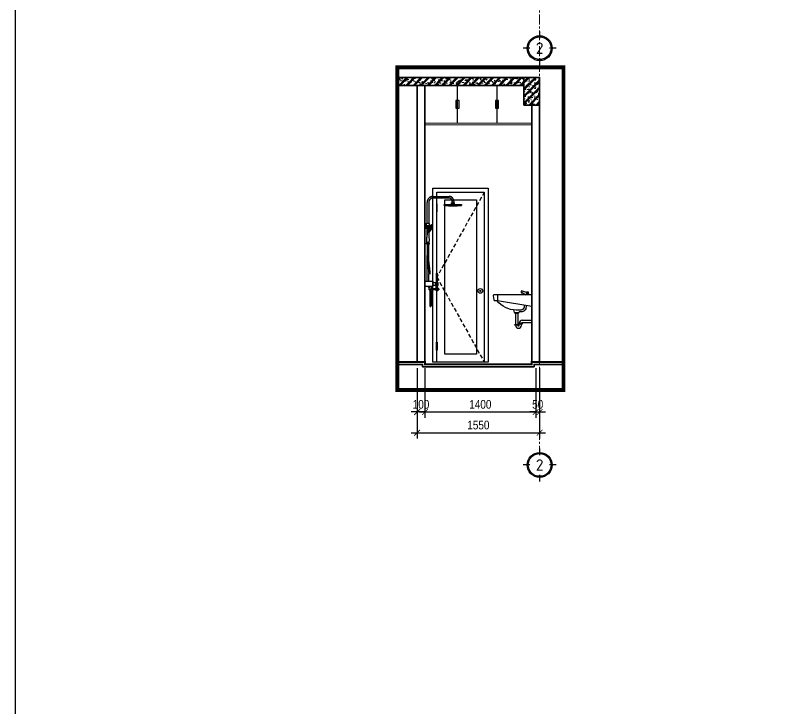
# Model space of a CAD drawing. Header units: inches. Extents: x 236662 to 497023, y -248575 to 81795.
# Drawn here: x 402912 to 412783, y -211979 to -203218 of the extents above; entities that cross this region are included whole.
import ezdxf
from ezdxf.enums import TextEntityAlignment as Align

# ---------------------------------------------------------------- set-up
doc = ezdxf.new("R2010")
doc.units = ezdxf.units.IN
doc.header["$LTSCALE"] = 10
doc.header["$MEASUREMENT"] = 0
for name, pattern in [('ACAD_ISO02W100', [15, 12, -3]), ('CENTER', [2, 1.25, -0.25, 0.25, -0.25]), ('DASHED2', [0.375, 0.25, -0.125]), ('HIDDEN', [0.375, 0.25, -0.125])]:
    doc.linetypes.add(name, pattern=pattern)
for name, color, linetype in [('01. HP_TEXT', 9, 'Continuous'), ('04. HP_CUA', 153, 'Continuous'), ('07. HP_KY HIEU', 43, 'Continuous'), ('08. HP_DIM', 118, 'Continuous'), ('10. HP_VAT DUNG 1', 144, 'Continuous'), ('TEXT', 2, 'Continuous')]:
    doc.layers.add(name, color=color, linetype=linetype)
for name, color, linetype, lineweight in [('02. HP_BE TONG', 1, 'Continuous', 35), ('03. HP_TUONG', 2, 'Continuous', 35), ('05. HP_TRUC', 251, 'CENTER', 5), ('06. HP_THAY 2', 147, 'Continuous', 13), ('09_HP_HATCH', 8, 'Continuous', 5)]:
    doc.layers.add(name, color=color, linetype=linetype, lineweight=lineweight)
doc.styles.add('ISOCP50', font='isocpeur.ttf')
doc.styles.add('text2', font='VHELVCN.TTF')
doc.dimstyles.new('AL-100 (1-50)', dxfattribs={"dimscale": 0.5, "dimtxt": 220, "dimasz": 150, "dimexe": 150, "dimexo": 150, "dimgap": 80, "dimtad": 1, "dimdec": 0, "dimzin": 9, "dimtxsty": 'text2', "dimblk": 'ARCHTICK', "dimcen": 1, "dimdle": 150, "dimclrd": 256, "dimclre": 256, "dimclrt": 7, "dimadec": 0, "dimazin": 0, "dimtfac": 1, "dimtdec": 0, "dimtix": 1, "dimtmove": 2, "dimatfit": 3, "dimldrblk": 'ARCHTICK', "dimfxl": 1, "dimtolj": 1, "dimtzin": 0, "dimlwd": -1, "dimlwe": -1, "dimarcsym": 0})

# ---------------------------------------------------------------- blocks, each defined once
blk = doc.blocks.new('grid test1')
at = {"ltscale": 20}
for p, q in [((0, 440), (0, 260)), ((-260, 0), (-440, 0)), ((440, 0), (260, 0)), ((0, -260), (0, -440))]:
    blk.add_line(p, q, dxfattribs=at)
at = {"color": 251, "ltscale": 20, "true_color": 0x636466}
for radius in [330, 300]:
    blk.add_circle((0, 0), radius, dxfattribs=at)
at = {"layer": '01. HP_TEXT', "color": 2, "ltscale": 20, "true_color": 0xf1eb1f, "style": 'ISOCP50'}
blk.add_attdef('GRID', text='', height=300, dxfattribs=at).set_placement((-37, 0), align=Align.MIDDLE_CENTER)
blk = doc.blocks.new('_ArchTick')
at = {"color": 0, "linetype": 'ByBlock', "const_width": 0.15}
blk.add_lwpolyline([(-0.5, -0.5), (0.5, 0.5)], dxfattribs=at)
blk = doc.blocks.new('*D716')
at = {"layer": '08. HP_DIM', "transparency": 16777216}
for p, q in [((407987.8, -207674.5), (407987.8, -208305.6)), ((408087.8, -207870.6), (408087.8, -208305.6)), ((407987.8, -208230.6), (407912.8, -208230.6)), ((408087.8, -208230.6), (407987.8, -208230.6)), ((408087.8, -208230.6), (408162.8, -208230.6))]:
    blk.add_line(p, q, dxfattribs=at)
at = {"layer": 'Defpoints', "color": 0, "transparency": 16777216}
for p in [(407987.8, -207599.5), (408087.8, -207795.6), (407987.8, -208230.6)]:
    blk.add_point(p, dxfattribs=at)
at = {"layer": '08. HP_DIM', "transparency": 16777216, "xscale": 75, "yscale": 75, "zscale": 75}
blk.add_blockref('_ArchTick', (407987.8, -208230.6), dxfattribs=at)
at = {"layer": '08. HP_DIM', "transparency": 16777216, "xscale": 75, "yscale": 75, "zscale": 75, "rotation": 180}
blk.add_blockref('_ArchTick', (408087.8, -208230.6), dxfattribs=at)
at = {"layer": '08. HP_DIM', "color": 7, "transparency": 16777216, "insert": (408037.8, -208134.4), "char_height": 110, "attachment_point": 5, "style": 'text2'}
blk.add_mtext('\\A1;100', dxfattribs=at)
blk = doc.blocks.new('*D717')
at = {"layer": '08. HP_DIM', "transparency": 16777216}
for p, q in [((408087.8, -207674.5), (408087.8, -208305.6)), ((409487.8, -207674.5), (409487.8, -208305.6)), ((408012.8, -208230.6), (409562.8, -208230.6))]:
    blk.add_line(p, q, dxfattribs=at)
at = {"layer": 'Defpoints', "color": 0, "transparency": 16777216}
for p in [(408087.8, -207599.5), (409487.8, -207599.5), (409487.8, -208230.6)]:
    blk.add_point(p, dxfattribs=at)
at = {"layer": '08. HP_DIM', "transparency": 16777216, "xscale": 75, "yscale": 75, "zscale": 75, "rotation": 180}
blk.add_blockref('_ArchTick', (408087.8, -208230.6), dxfattribs=at)
at = {"layer": '08. HP_DIM', "transparency": 16777216, "xscale": 75, "yscale": 75, "zscale": 75}
blk.add_blockref('_ArchTick', (409487.8, -208230.6), dxfattribs=at)
at = {"layer": '08. HP_DIM', "color": 7, "transparency": 16777216, "insert": (408787.8, -208134.4), "char_height": 110, "attachment_point": 5, "style": 'text2'}
blk.add_mtext('\\A1;1400', dxfattribs=at)
blk = doc.blocks.new('*D718')
at = {"layer": '08. HP_DIM', "transparency": 16777216}
for p, q in [((409487.8, -207674.5), (409487.8, -208305.6)), ((409537.8, -207870.6), (409537.8, -208305.6)), ((409487.8, -208230.6), (409412.8, -208230.6)), ((409487.8, -208230.6), (409537.8, -208230.6)), ((409537.8, -208230.6), (409612.8, -208230.6))]:
    blk.add_line(p, q, dxfattribs=at)
at = {"layer": 'Defpoints', "color": 0, "transparency": 16777216}
for p in [(409487.8, -207599.5), (409537.8, -207795.6), (409537.8, -208230.6)]:
    blk.add_point(p, dxfattribs=at)
at = {"layer": '08. HP_DIM', "transparency": 16777216, "xscale": 75, "yscale": 75, "zscale": 75}
blk.add_blockref('_ArchTick', (409487.8, -208230.6), dxfattribs=at)
at = {"layer": '08. HP_DIM', "transparency": 16777216, "xscale": 75, "yscale": 75, "zscale": 75, "rotation": 180}
blk.add_blockref('_ArchTick', (409537.8, -208230.6), dxfattribs=at)
at = {"layer": '08. HP_DIM', "color": 7, "transparency": 16777216, "insert": (409512.8, -208134.4), "char_height": 110, "attachment_point": 5, "style": 'text2'}
blk.add_mtext('\\A1;50', dxfattribs=at)
blk = doc.blocks.new('*D719')
at = {"layer": '08. HP_DIM', "transparency": 16777216}
for p, q in [((407987.8, -207674.5), (407987.8, -208567.5)), ((409537.8, -207674.5), (409537.8, -208567.5)), ((407912.8, -208492.5), (409612.8, -208492.5))]:
    blk.add_line(p, q, dxfattribs=at)
at = {"layer": 'Defpoints', "color": 0, "transparency": 16777216}
for p in [(407987.8, -207599.5), (409537.8, -207599.5), (409537.8, -208492.5)]:
    blk.add_point(p, dxfattribs=at)
at = {"layer": '08. HP_DIM', "transparency": 16777216, "xscale": 75, "yscale": 75, "zscale": 75, "rotation": 180}
blk.add_blockref('_ArchTick', (407987.8, -208492.5), dxfattribs=at)
at = {"layer": '08. HP_DIM', "transparency": 16777216, "xscale": 75, "yscale": 75, "zscale": 75}
blk.add_blockref('_ArchTick', (409537.8, -208492.5), dxfattribs=at)
at = {"layer": '08. HP_DIM', "color": 7, "transparency": 16777216, "insert": (408762.8, -208396.3), "char_height": 110, "attachment_point": 5, "style": 'text2'}
blk.add_mtext('\\A1;1550', dxfattribs=at)
blk = doc.blocks.new('*U310')
at = {"ltscale": 20}
h = blk.add_hatch(dxfattribs=at)
h.set_pattern_fill('_USER', color=8, scale=34, angle=32.99202, style=0, pattern_type=0)
h.set_pattern_definition([(180, (55, 2000), (2e-12, -34), [])])
h.paths.add_polyline_path([(55, 2000), (45, 2000), (45, 1900), (55, 1900)])
h = blk.add_hatch(dxfattribs=at)
h.set_pattern_fill('_USER', color=8, scale=34, angle=32.99202, style=0, pattern_type=0)
h.set_pattern_definition([(180, (55, 1025), (4e-12, 34), [])])
h.paths.add_polyline_path([(55, 1025), (45, 1025), (45, 1125), (55, 1125)])
h = blk.add_hatch(dxfattribs=at)
h.set_pattern_fill('_USER', color=8, scale=34, angle=32.99202, style=0, pattern_type=0)
h.set_pattern_definition([(180, (55, 150), (4e-12, 34), [])])
h.paths.add_polyline_path([(55, 150), (45, 150), (45, 250), (55, 250)])
for points in [[(50, 0), (0, 0), (0, 2200), (700, 2200), (700, 0), (650, 0)], [(50, 2000), (50, 2150), (650, 2150), (650, 0), (50, 0), (50, 150)], [(50, 1125), (50, 1900)], [(50, 250), (50, 1025)]]:
    blk.add_lwpolyline(points)
at = {"color": 8, "linetype": 'HIDDEN', "ltscale": 20}
blk.add_lwpolyline([(650, 2150), (50, 1075), (650, 0)], dxfattribs=at)
for points in [[(55, 2000), (45, 2000), (45, 1900), (55, 1900)], [(550, 100), (150, 100), (150, 2050), (550, 2050)], [(55, 1025), (45, 1025), (45, 1125), (55, 1125)], [(55, 150), (45, 150), (45, 250), (55, 250)]]:
    blk.add_lwpolyline(points, close=True)
for radius in [30, 7]:
    blk.add_circle((600, 900), radius)
blk = doc.blocks.new('LAVABO1S')
at = {"linetype": 'Continuous'}
for p, q in [((-0.61, 8.36), (-0.64, 8.01)), ((-0.51, 8.36), (-0.48, 8.01)), ((-4.5, 8), (-4.5, 7.25)), ((-2.15, 5.68), (-2.15, 4)), ((-1.85, 5.68), (-1.85, 4)), ((-1.65, 4), (-1.65, 4.25)), ((-1.35, 4), (-1.35, 4.25)), ((-1.25, 4.65), (0, 4.65)), ((-1.25, 4.35), (0, 4.35))]:
    blk.add_line(p, q, dxfattribs=at)
for points in [[(-0.71, 8.3), (-1.34, 8.55), (-1.4, 8.39), (-0.76, 8)], [(-0.38, 8.01), (-0.44, 8.36), (-0.69, 8.36), (-0.75, 8)], [(-2.42, 6.03), (-2.3, 5.68), (-1.68, 5.68), (-1.66, 5.76)], [(-2.23, 5.68), (-2.23, 5.59), (-1.89, 5.59)], [(-1.75, 5.68), (-1.75, 5.59), (-2.1, 5.59)]]:
    blk.add_lwpolyline(points, dxfattribs=at)
for points in [[(0, 8), (-4.99, 8, 0.453592), (-5.08, 7.89), (-5.01, 7.34, 0.375902), (-4.91, 7.25), (-4.5, 7.25), (0, 6.5)], [(-1, 6.67), (-1, 6.4, -0.414214), (-1.4, 6), (-2.05, 6, -0.231669), (-4.6, 7.25, 1.552799)], [(-0.75, 6.63), (-0.75, 6.4, -0.414214), (-1.4, 5.75), (-1.66, 5.75, -0.02028)]]:
    blk.add_lwpolyline(points, format="xyb", dxfattribs=at)
for points in [[(-1.75, 4.16), (-1.75, 4.25), (-1.25, 4.25), (-1.25, 4.16)], [(-2.25, 4), (-2.25, 4.1), (-1.76, 4.1), (-1.76, 4)]]:
    blk.add_lwpolyline(points, close=True, dxfattribs=at)
for centre, radius, start, end in [((-1.31, 8.35), 0.101, 156.5196, 319.2681), ((-1.25, 4.25), 0.4, 90, 180), ((-1.25, 4.25), 0.1, 90, 180), ((-1.75, 4), 0.4, 180, 0), ((-1.75, 4), 0.1, 180, 0)]:
    blk.add_arc(centre, radius, start, end, dxfattribs=at)
blk = doc.blocks.new('ÁDASDASDAA')
at = {"layer": '10. HP_VAT DUNG 1', "linetype": 'DASHED2', "ltscale": 150}
for p, q in [((46.9, 1023), (46.9, 760.4)), ((363.3, 1044.3), (342.4, 1044.3)), ((338.9, 982), (362.2, 982)), ((-1.9, 703.1), (-1.9, 750.7)), ((1.8, 754.5), (7.8, 754.5)), ((7.8, 699.4), (1.8, 699.4)), ((11.5, 750.7), (11.5, 703.1)), ((11.5, 739.2), (14.3, 739.2)), ((14.3, 713.7), (11.5, 713.7)), ((16.2, 737.3), (16.2, 715.5)), ((16.2, 735.1), (20.8, 735.1)), ((16.2, 720.1), (20.8, 720.1)), ((20.5, 735.1), (20.5, 759)), ((20.5, 690.9), (20.5, 720.1)), ((24.2, 762.8), (49.2, 762.8)), ((24.6, 731.3), (24.6, 723.8)), ((32, 700), (32, 717.3)), ((35.7, 721), (37.9, 721)), ((37.9, 696.2), (35.7, 696.2)), ((41.7, 717.3), (41.7, 700)), ((53, 759), (53, 694.6)), ((49.2, 690.9), (20.5, 690.9)), ((46.9, 690.9), (46.9, 681.1)), ((31.1, 497.6), (31.1, 512.5)), ((45.2, 497.6), (45.2, 512.5)), ((48.4, 255.9), (48.9, 493.5)), ((27, 28.3), (27.7, 352.7)), ((47.9, 28.2), (48.1, 121.2)), ((0, -32.1), (0, 20.8)), ((0, -20.8), (0, 0)), ((7.5, 28.3), (97.5, 28.3)), ((105, -32.1), (105, 20.8)), ((105, 12.9), (127.3, 12.9)), ((131, 9.1), (131, -24.8)), ((144.2, 15.3), (159, 15.2)), ((162.8, 11.5), (162.8, -27.2)), ((97.5, -39.6), (7.5, -39.6)), ((43.4, -39.6), (84, -39.6)), ((43.4, -49.4), (43.4, -39.6)), ((60, -53.1), (47.1, -53.1)), ((52.5, -39.6), (84, -39.6)), ((52.5, -79.5), (52.5, -53.1)), ((84, -83.3), (56.2, -83.3)), ((80.3, -53.1), (75, -53.1)), ((75.5, -66.6), (142.1, -66.6)), ((75.5, -83.3), (75.5, -66.6)), ((142.1, -83.3), (75.5, -83.3)), ((84, -39.6), (84, -49.4)), ((84, -56.9), (84, -66.6)), ((127.3, -28.5), (105, -28.5)), ((131.1, -27.2), (131.1, -14.6)), ((159, -30.9), (134.9, -30.9)), ((142.1, -90.4), (142.1, -44.1)), ((145.8, -40.3), (155.8, -40.3)), ((155.8, -94.1), (145.8, -94.1)), ((159.6, -44.1), (159.6, -90.4)), ((159.6, -66.6), (170.7, -66.6)), ((170.7, -83.3), (159.6, -83.3)), ((174.5, -70.4), (174.5, -79.5)), ((61.7, -247.8), (61.7, -284.1)), ((69.2, -291.6), (69.2, -291.6)), ((76.7, -243.8), (76.7, -284.1))]:
    blk.add_line(p, q, dxfattribs=at)
blk.add_lwpolyline([(103, 1100.1), (305, 1100.1, -0.414214), (363.4, 1041.7), (363.4, 1027.8, -0.414214), (359.6, 1024.1), (346.1, 1024.1, -0.414214), (342.4, 1027.8), (342.4, 1041.7, 0.414214), (305, 1079.1), (103, 1079.1)], format="xyb", dxfattribs=at)
for points in [[(26, 761.8), (26, 1023.9)], [(26, 588.8), (26, 691.8)]]:
    blk.add_lwpolyline(points, dxfattribs=at)
for points in [[(240.9, 999.4), (461.5, 999.4), (461.5, 985.1), (240.9, 985.1)], [(333.9, 1017.7), (370.8, 1017.7), (370.8, 999.4), (333.9, 999.4)], [(146.9, -30.9), (155.9, -30.9), (155.9, -40.3), (146.9, -40.3)]]:
    blk.add_lwpolyline(points, close=True, dxfattribs=at)
for centre, radius in [((36.8, 727.6), 6.6), ((37.3, 505.1), 16.4)]:
    blk.add_circle(centre, radius, dxfattribs=at)
for centre, radius, start, end in [((103, 1023), 77.1, 90, 180), ((103, 1023), 56.1, 90, 180), ((351.2, 3003.8), 2021.7, 266.87298, 273.12702), ((1.8, 750.7), 3.74, 90, 180), ((1.8, 703.1), 3.74, 180, 270), ((7.8, 750.7), 3.74, 0, 90), ((7.8, 703.1), 3.74, 270, 0), ((14.3, 737.3), 1.87, 0, 90), ((14.3, 715.5), 1.87, 270, 0), ((24.2, 759), 3.74, 90, 180), ((20.8, 731.3), 3.74, 0, 90), ((20.8, 723.8), 3.74, 270, 0), ((35.7, 717.3), 3.74, 90, 180), ((35.7, 700), 3.74, 180, 270), ((37.9, 717.3), 3.74, 0, 90), ((37.9, 700), 3.74, 270, 0), ((49.2, 759), 3.74, 0, 90), ((49.2, 694.6), 3.74, 270, 0), ((7.5, 20.8), 7.48, 90, 180), ((97.5, 20.8), 7.48, 0, 90), ((127.3, 9.1), 3.74, 0, 90), ((159, 11.5), 3.74, 0, 89.96096), ((7.5, -32.1), 7.48, 180, 270), ((47.1, -49.4), 3.74, 180, 270), ((56.2, -79.5), 3.74, 180, 270), ((80.3, -49.4), 3.74, 270, 0), ((80.3, -56.9), 3.74, 0, 90), ((97.5, -32.1), 7.48, 270, 0), ((127.3, -24.8), 3.74, 270, 0), ((134.9, -27.2), 3.74, 180, 270), ((145.8, -44.1), 3.74, 90, 180), ((145.8, -90.4), 3.74, 180, 270), ((155.8, -44.1), 3.74, 0, 90), ((155.8, -90.4), 3.74, 270, 0), ((159, -27.2), 3.74, 270, 0), ((170.7, -70.4), 3.74, 0, 90), ((170.7, -79.5), 3.74, 270, 0), ((69.2, -284.1), 7.48, 180, 270), ((69.2, -284.1), 7.48, 270, 0)]:
    blk.add_arc(centre, radius, start, end, dxfattribs=at)
for points, knots in [([(344.1, 1024.1), (343.5, 1022.7), (341.8, 1018.5), (337, 1018), (333.9, 1017.7)], [0, 0, 0, 0, 4.412344, 12.88897, 12.88897, 12.88897, 12.88897]), ([(360.6, 1024.1), (361.2, 1022.7), (362.9, 1018.5), (367.7, 1018), (370.8, 1017.7)], [0, 0, 0, 0, 4.412344, 12.88897, 12.88897, 12.88897, 12.88897]), ([(23.2, 523), (22.8, 530.4), (22, 547.3), (24, 577.5), (28.8, 607.6), (33, 636), (41.5, 666.6), (53.1, 699.5), (68.3, 730.9), (82.1, 742.2), (87.2, 746.3)], [0, 0, 0, 0, 22.364841, 50.62886, 90.689566, 113.7327, 136.66556, 185.691238, 219.104465, 238.695602, 238.695602, 238.695602, 238.695602]), ([(90.8, 739.6), (87.1, 734.2), (76.4, 718.5), (62.2, 691.3), (53.6, 664.3), (45.3, 617.9), (53.2, 573.2), (51, 533.2), (50.5, 524.4)], [0, 0, 0, 0, 19.821192, 56.980666, 91.588605, 104.347309, 197.910757, 224.472979, 224.472979, 224.472979, 224.472979]), ([(87.2, 746.3), (89.2, 745.9), (95.2, 744.4), (94.8, 730.3), (93.1, 713.9), (82.8, 693.1), (73.3, 673.4), (62.2, 659), (54.5, 653.6), (51.3, 651.3)], [0, 0, 0, 0, 5.679087, 17.00309, 34.212097, 58.674032, 84.163668, 100.472701, 112.254783, 112.254783, 112.254783, 112.254783]), ([(31.1, 512.5), (30.9, 513.7), (30.4, 516.1), (28.3, 517.4), (27.3, 518.1)], [0, 0, 0, 0, 3.348746, 7.030401, 7.030401, 7.030401, 7.030401]), ([(31.1, 497.6), (30.9, 496.5), (30.4, 494.1), (28.3, 492.8), (27.3, 492.1)], [0, 0, 0, 0, 3.348746, 7.030401, 7.030401, 7.030401, 7.030401]), ([(45.2, 512.5), (45.4, 513.7), (45.9, 516.1), (47.9, 517.4), (49, 518.1)], [0, 0, 0, 0, 3.348746, 7.030401, 7.030401, 7.030401, 7.030401]), ([(45.2, 497.6), (45.3, 496.4), (45.6, 494.1), (47.9, 493.7), (48.9, 493.5)], [0, 0, 0, 0, 3.348746, 6.223772, 6.223772, 6.223772, 6.223772]), ([(29.2, 490.8), (28.2, 450.1), (26.3, 375.6), (29.6, 281.5), (38.9, 211.5), (46.4, 148.3), (51, 81.7), (58.4, -3.8), (62.5, -112.4), (62, -198.3), (61.7, -247.8)], [0, 0, 0, 0, 122.223915, 223.577142, 281.946964, 334.080615, 414.34135, 482.079347, 591.673085, 740.018926, 740.018926, 740.018926, 740.018926]), ([(44.1, 490.4), (43.6, 469.5), (43.1, 448.7), (42.6, 415.2), (42.4, 402.6), (42.4, 381.8), (42.4, 373.5), (42.6, 357), (42.7, 348.8), (43.3, 324.1), (44.1, 307.7), (45.7, 284.6), (46.2, 277.8), (47.1, 268.8), (47.3, 266.5), (47.8, 261.9), (48, 259.5), (48.8, 252.6), (49.3, 247.9), (51, 233.9), (52.2, 224.6), (53.8, 211.9), (54.2, 208.6), (55, 202.1), (55.4, 198.8), (56.6, 189), (57.3, 182.5), (58.6, 170.7), (59.2, 165.5), (60, 157.5), (60.3, 154.7), (60.8, 149.1), (61, 146.2), (61.8, 137.8), (62.3, 132.2), (63.6, 115.4), (64.5, 104.2), (65.6, 89.3), (65.9, 85.6), (66.4, 79.1), (66.6, 76.4), (67, 70.9), (67.3, 68.1), (67.9, 59.8), (68.4, 54.3), (69.7, 37.6), (70.6, 26.5), (71.6, 11.6), (71.9, 7.8), (72.4, 0.3), (72.6, -3.5), (73.3, -14.9), (73.7, -22.4), (74.7, -45.1), (75.3, -60.2), (76.4, -98.3), (76.7, -121.4), (77.1, -167.4), (77, -190.4), (76.8, -236.5), (76.5, -259.6), (76.7, -243.8)], [0, 0, 0, 0, 167.623842, 167.623842, 269.288906, 269.288906, 335.942574, 335.942574, 402.596242, 402.596242, 535.903578, 535.903578, 591.115144, 591.115144, 610.088371, 610.088371, 629.061598, 629.061598, 667.008052, 667.008052, 742.900961, 742.900961, 769.149431, 769.149431, 795.397901, 795.397901, 847.894842, 847.894842, 889.429331, 889.429331, 911.858109, 911.858109, 934.286887, 934.286887, 979.144444, 979.144444, 1068.859557, 1068.859557, 1098.828686, 1098.828686, 1121.082469, 1121.082469, 1143.336253, 1143.336253, 1187.84382, 1187.84382, 1276.858955, 1276.858955, 1306.966026, 1306.966026, 1337.073098, 1337.073098, 1397.287241, 1397.287241, 1517.715527, 1517.715527, 1701.519191, 1701.519191, 1885.322854, 1885.322854, 2070.350351, 2070.350351, 2070.350351, 2070.350351]), ([(133.2, 2.7), (135.2, 2.8), (138.9, 3), (138.5, 9.3), (141.2, 12.9), (143.5, 14.7), (144.2, 15.3)], [0, 0, 0, 0, 5.042369, 9.315869, 15.551203, 18.197125, 18.197125, 18.197125, 18.197125])]:
    blk.add_open_spline(points, degree=3, knots=knots, dxfattribs=at)

msp = doc.modelspace()

# ---------------------------------------------------------------- hatches: boundary and pattern name
at = {"layer": '09_HP_HATCH'}
h = msp.add_hatch(dxfattribs=at)
h.set_pattern_fill('CHAU-01', color=256, scale=15, pattern_type=2)
h.set_pattern_definition([(50, (100123.265, -13728.56), (107.589027, -9.41282), [11.25, -123.75]), (355, (100123.26, -13728.56), (-20.8127, 112.82882), [9, -99]), (100.4514, (100132.23, -13729.34), (86.776407, 103.41593), [9.56103, -105.171317]), (46.1842, (100123.26, -13698.56), (160.086157, -24.82785), [16.875, -185.625]), (96.6356, (100136.6, -13700.63), (140.199406, 146.11768), [14.34154, -157.75695]), (351.1842, (100123.26, -13698.56), (140.19929, 146.11779), [13.5, -148.5]), (21, (100138.265, -13706.06), (89.536058, -60.392834), [11.25, -123.75]), (326, (100138.26, -13706.06), (36.4973, 108.772507), [9, -99]), (71.4514, (100145.73, -13711.09), (126.033394, 48.379575), [9.56103, -105.171317]), (37.5, (100123.265, -13728.56), (1.8239783, 49.934078), [0, -97.8, 0, -100.5, 0, -99.375]), (7.5, (100123.265, -13728.56), (39.460431, 59.161757), [0, -57.3, 0, -95.55, 0, -37.875]), (327.5, (100089.815, -13728.56), (80.0733654, -3.3832308), [0, -37.5, 0, -117, 0, -155.25]), (317.5, (100074.815, -13728.56), (87.477925, 15.015747), [0, -48.75, 0, -77.7, 0, -110.25]), (45, (100123.265, -13728.56), (-45.078057, 45.078057), []), (45, (100123.265, -13710.184), (-45.078057, 45.078057), [])])
h.paths.add_polyline_path([(407737.8, -203999.5), (409337.8, -203999.5), (409337.8, -204099.5), (407737.8, -204099.5)])
h.paths.add_polyline_path([(409337.8, -204349.5), (409537.8, -204349.5), (409537.8, -203999.5), (409337.8, -203999.5)])

# ---------------------------------------------------------------- linework, layer by layer
msp.add_lwpolyline([(402912.4, -172693.2), (497022.9, -172693.2), (497022.9, -235116.6), (402912.4, -235116.6)], close=True)
at = {"layer": '02. HP_BE TONG'}
for points in [[(407737.8, -203999.5), (409337.8, -203999.5), (409337.8, -204099.5), (407737.8, -204099.5)], [(409337.8, -204349.5), (409537.8, -204349.5), (409537.8, -203999.5), (409337.8, -203999.5)]]:
    msp.add_lwpolyline(points, close=True, dxfattribs=at)
at = {"layer": '02. HP_BE TONG', "const_width": 25}
msp.add_lwpolyline([(407737.8, -207599.5), (408087.8, -207599.5), (408087.8, -207629.5), (409437.8, -207629.5), (409437.8, -207599.5), (409839.2, -207599.5)], dxfattribs=at)
at = {"layer": '02. HP_BE TONG'}
msp.add_lwpolyline([(407737.8, -207629.5), (408057.8, -207629.5), (408057.8, -207659.5), (409467.8, -207659.5), (409467.8, -207629.5), (409839.2, -207629.5)], dxfattribs=at)
at = {"layer": '03. HP_TUONG'}
for points in [[(407987.8, -204099.5), (408087.8, -204099.5), (408087.8, -207599.5), (407987.8, -207599.5)], [(409437.8, -204349.5), (409537.8, -204349.5), (409537.8, -207599.5), (409437.8, -207599.5)]]:
    msp.add_lwpolyline(points, close=True, dxfattribs=at)
at = {"layer": '05. HP_TRUC', "ltscale": 10}
for p, q in [((409537.8, -200404), (409537.8, -204059.2)), ((409537.8, -204259.5), (409537.8, -208690.7))]:
    msp.add_line(p, q, dxfattribs=at)
at = {"layer": '06. HP_THAY 2'}
msp.add_lwpolyline([(408087.8, -204599.8), (409437.8, -204599.8), (409437.8, -204579.8), (408087.8, -204579.8)], close=True, dxfattribs=at)
at = {"layer": '07. HP_KY HIEU'}
for p, q in [((408498.8, -204579.8), (408498.8, -204099.5)), ((408998.8, -204579.8), (408998.8, -204099.5))]:
    msp.add_line(p, q, dxfattribs=at)
at = {"layer": '07. HP_KY HIEU', "linetype": 'ACAD_ISO02W100', "ltscale": 5, "const_width": 50}
msp.add_lwpolyline([(407737.8, -203871), (409839.2, -203871), (409839.2, -207952.2), (407737.8, -207952.2)], close=True, dxfattribs=at)
at = {"layer": '07. HP_KY HIEU'}
for points in [[(408478.8, -204389.7), (408518.8, -204389.7), (408518.8, -204289.7), (408478.8, -204289.7)], [(408978.8, -204389.7), (409018.8, -204389.7), (409018.8, -204289.7), (408978.8, -204289.7)]]:
    msp.add_lwpolyline(points, close=True, dxfattribs=at)

# ---------------------------------------------------------------- block references
at = {"layer": '04. HP_CUA'}
msp.add_blockref('*U310', (408187.8, -207599.5), dxfattribs=at)
at = {"layer": '06. HP_THAY 2'}
msp.add_blockref('ÁDASDASDAA', (408087.8, -206604.1), dxfattribs=at)
at = {"layer": '07. HP_KY HIEU', "ltscale": 20}
ref = msp.add_blockref('grid test1', (409537.8, -203629.5), dxfattribs=dict(at, xscale=0.477750000078231, yscale=0.477750000078231, zscale=0.477750000078231))
ref.add_attrib('GRID', '2', dxfattribs={"layer": 'TEXT', "ltscale": 20, "height": 143.3, "style": 'ISOCP50'}).set_placement((409537.8, -203629.5), align=Align.MIDDLE_CENTER)
ref = msp.add_blockref('grid test1', (409537.8, -208900.9), dxfattribs=dict(at, xscale=0.477750000078231, yscale=0.477750000078231, zscale=0.477750000078231))
ref.add_attrib('GRID', '2', dxfattribs={"layer": 'TEXT', "ltscale": 20, "height": 143.3, "style": 'ISOCP50'}).set_placement((409537.8, -208900.9), align=Align.MIDDLE_CENTER)
at = {"layer": '10. HP_VAT DUNG 1', "xscale": 95.88117708830394, "yscale": 95.88117708830394, "zscale": 95.88117708830394}
msp.add_blockref('LAVABO1S', (409437.8, -207516.8), dxfattribs=at)

# ---------------------------------------------------------------- dimensions: what is measured, and where the dimension line sits
at = {"layer": '08. HP_DIM'}
for base, p1, p2, picture, middle in [((407987.8, -208230.6), (408087.8, -207795.6), (407987.8, -207599.5), '*D716', (408037.8, -208134.4)), ((409537.8, -208492.5), (407987.8, -207599.5), (409537.8, -207599.5), '*D719', (408762.8, -208396.3)), ((409487.8, -208230.6), (408087.8, -207599.5), (409487.8, -207599.5), '*D717', (408787.8, -208134.4)), ((409537.8, -208230.6), (409487.8, -207599.5), (409537.8, -207795.6), '*D718', (409512.8, -208134.4))]:
    dim = msp.add_linear_dim(base=base, p1=p1, p2=p2, dimstyle='AL-100 (1-50)', dxfattribs=at)
    dim.commit()
    dim.dimension.update_dxf_attribs({"geometry": picture, "text_midpoint": middle})

doc.saveas('drawing.dxf')
